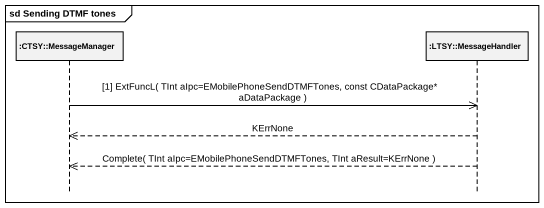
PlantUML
@startuml
mainframe sd Sending DTMF tones
hide footbox
participant ":CTSY::MessageManager" as CTSY_MessageManager
participant ":LTSY::MessageHandler" as LTSY_MessageHandler

CTSY_MessageManager ->> LTSY_MessageHandler : [1] ExtFuncL( TInt aIpc=EMobilePhoneSendDTMFTones, const CDataPackage* aDataPackage )
LTSY_MessageHandler -->> CTSY_MessageManager : KErrNone
LTSY_MessageHandler -->> CTSY_MessageManager : Complete( TInt aIpc=EMobilePhoneSendDTMFTones, TInt aResult=KErrNone )
@enduml
